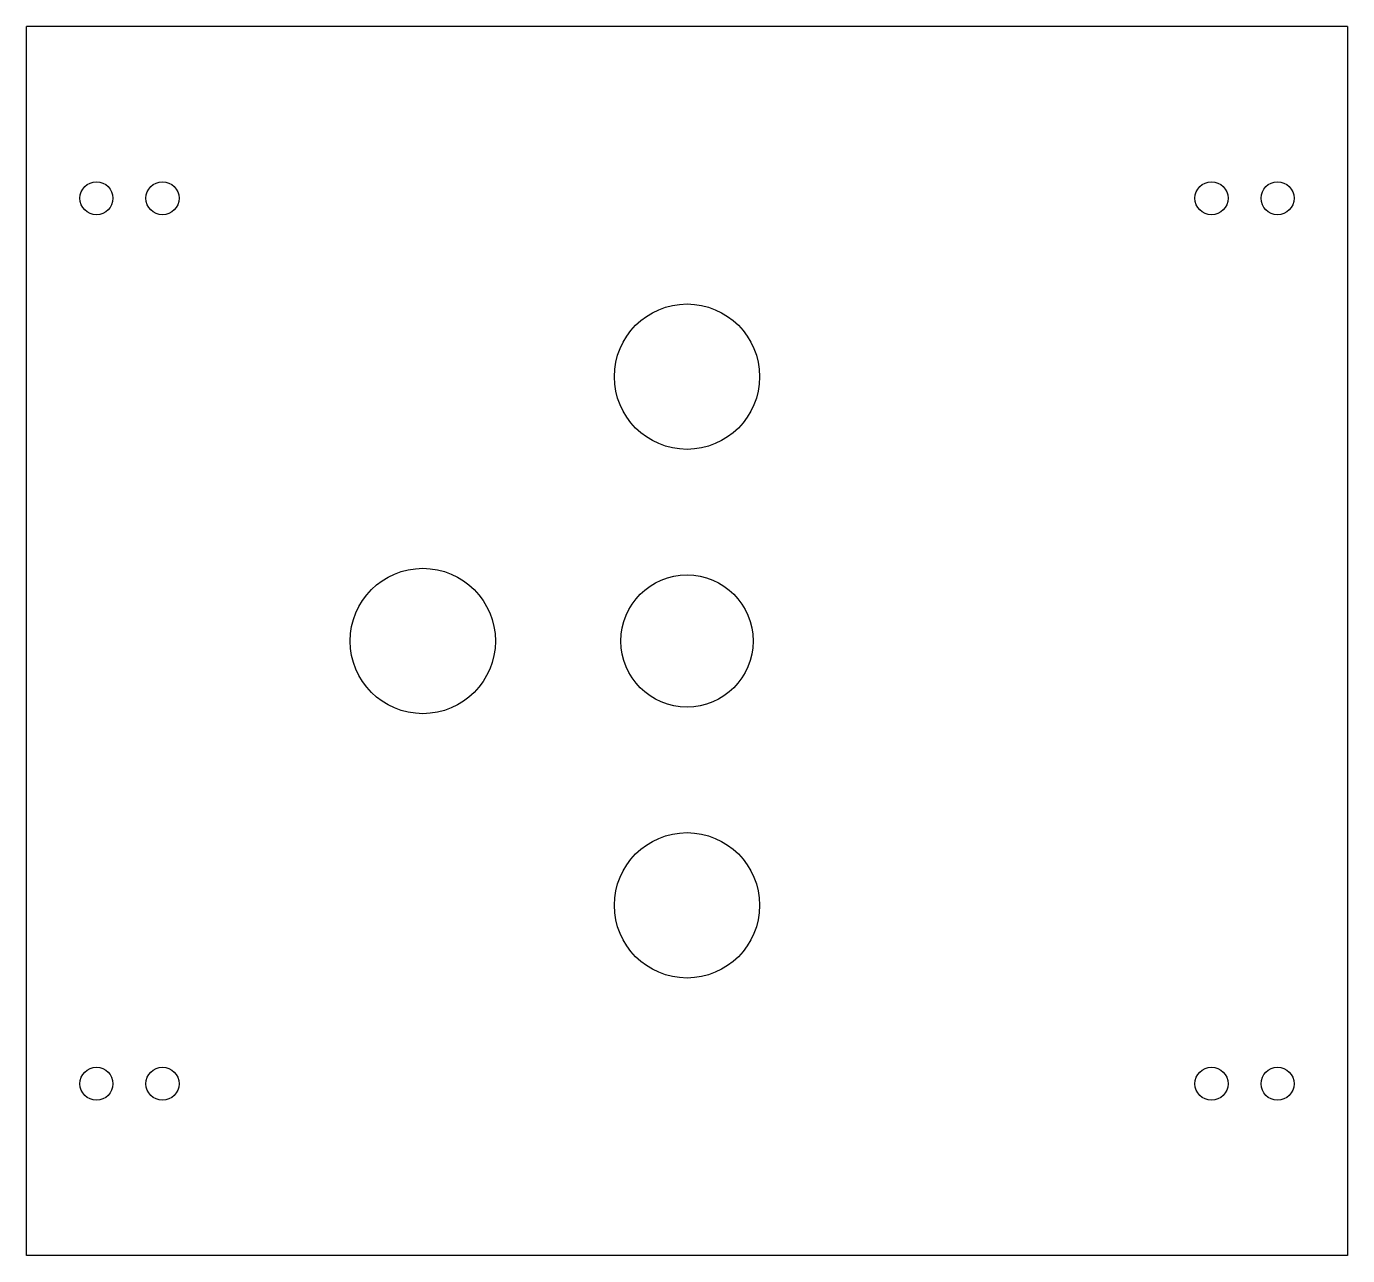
# Model space of a CAD drawing. Header units: millimetres. Extents: x -100 to 100, y -93 to 93.
import ezdxf

# ---------------------------------------------------------------- set-up
doc = ezdxf.new("R2010")
doc.units = ezdxf.units.MM

msp = doc.modelspace()

# ---------------------------------------------------------------- linework, layer by layer
at = {"color": 7, "linetype": 'Continuous', "lineweight": 25}
for p, q in [((-100, -93), (-100, 93)), ((100, 93), (-100, 93)), ((100, 93), (100, -93)), ((100, -93), (-100, -93))]:
    msp.add_line(p, q, dxfattribs=at)
for centre, radius in [((-89.4, 67), 2.5), ((-79.4, 67), 2.5), ((79.4, 67), 2.5), ((89.4, 67), 2.5), ((0, 40), 11), ((-40, 0), 11), ((0, 0), 10), ((0, -40), 11), ((-89.4, -67), 2.5), ((-79.4, -67), 2.5), ((79.4, -67), 2.5), ((89.4, -67), 2.5)]:
    msp.add_circle(centre, radius, dxfattribs=at)

doc.saveas('drawing.dxf')
